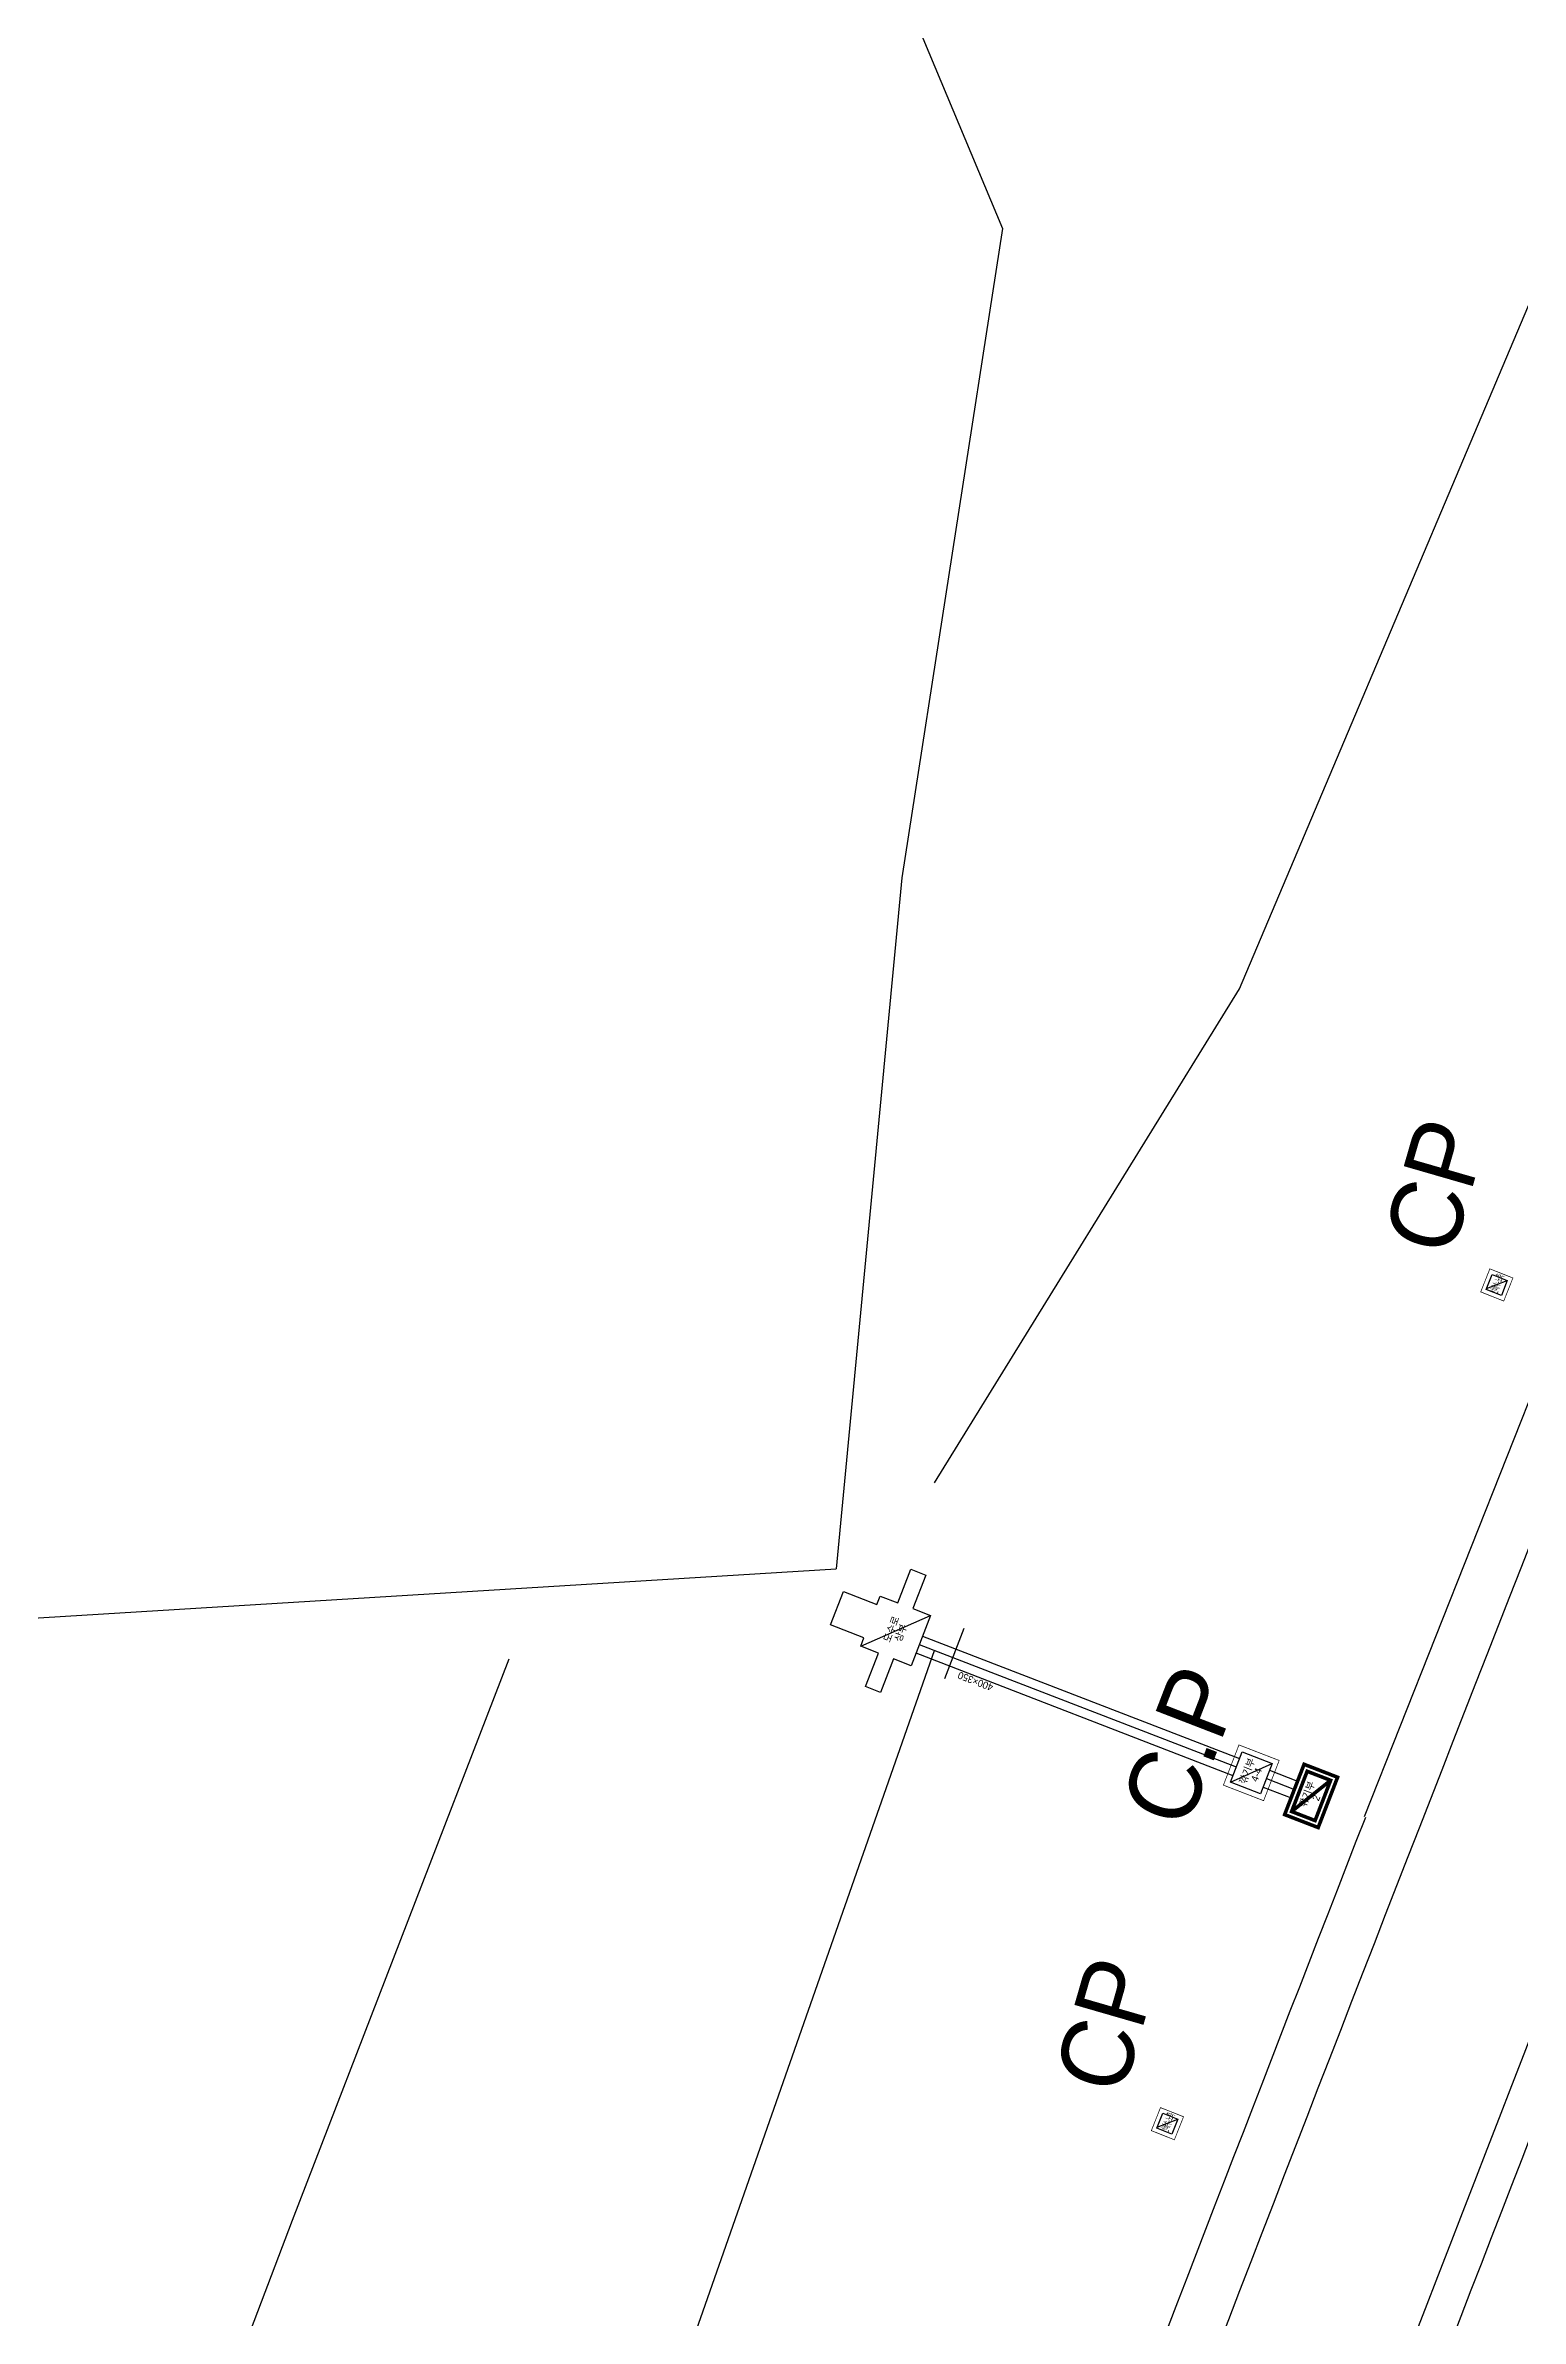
# Model space of a CAD drawing. Header units: millimetres. Extents: x 219390 to 221240, y 444648 to 450301.
# Drawn here: x 220016.8 to 220057.8, y 447843.4 to 447906.6 of the extents above; entities that cross this region are included whole.
import ezdxf
from ezdxf.enums import TextEntityAlignment as Align

# ---------------------------------------------------------------- set-up
doc = ezdxf.new("R2010")
doc.units = ezdxf.units.MM
for name, color, linetype in [('[도면]노면측구', 5, 'Continuous'), ('[도면]배수구조물도수로+방수거+집수거', 30, 'Continuous'), ('[도면]산마루측구', 5, 'H-DICHB01'), ('[도면]선배수집수정', 4, 'Continuous'), ('[도면]소단측구', 5, 'Continuous'), ('[도면]연속배수시설', 152, 'Continuous'), ('[도면]집수정(깎기+쌓기)', 30, 'Continuous')]:
    doc.layers.add(name, color=color, linetype=linetype)
doc.styles.add('GTXT', font='Dotum.TTF')
doc.styles.add('Han_Romanstyle', font='Dotum.TTF')
doc.styles.get("Standard").update_dxf_attribs({"font": 'arial.ttf'})
doc.styles.add('돋움', font='Dotum.TTF')
doc.linetypes.add('H-DICHB01', pattern='A,1e-05,[43,kscals.shx,S=0.1,R=0,X=0,Y=0],-0.666667,["B1",Standard,S=0.2,R=0,X=0,Y=-0.1],-0.383333', length=1.05001)
doc.linetypes.add('H-DICHB01R', pattern='A,1e-05,[43,kscals.shx,S=0.1,R=0,X=0,Y=0],-0.933333,["B1",Standard,S=0.2,R=180,X=0,Y=0.1],-0.116667', length=1.05001)
doc.linetypes.add('H-DICHD022', pattern='A,0.9,[32,kosdic.shx,S=0.1,R=0,X=0,Y=0],-0.333333,["D2-2",Standard,S=0.2,R=0,X=0,Y=-0.1],-0.816667', length=2.05)
doc.linetypes.add('H-DICHL02-2O', pattern='A,0.5,[32,kosdic.shx,S=0.1,R=0,X=0,Y=0],-0.35,["L2-2/O",Standard,S=0.2,R=0,X=0,Y=-0.1],-0.9541609822646658', length=1)
doc.linetypes.add('H-DICHL022', pattern='A,0.9,[32,kosdic.shx,S=0.1,R=0,X=0,Y=0],-0.333333,["L2-2",Standard,S=0.2,R=0,X=0,Y=-0.1],-0.816667', length=2.05)
doc.linetypes.add('H-DICHL05', pattern='A,0.9,[32,kscals.shx,S=0.1,R=0,X=0,Y=0],-0.333333,["L5",Standard,S=0.2,R=0,X=0,Y=-0.1],-0.416667', length=1.65)
doc.linetypes.add('H-DICHL05-1', pattern='A,0.5,[32,kscals.shx,S=0.1,R=0,X=0,Y=0],-0.35,["L5-1",Standard,S=0.2,R=0,X=0,Y=-0.1],-0.7316910785619175', length=1)
doc.linetypes.add('H-DICHS01', pattern='A,0.9,[32,kosdic.shx,S=0.1,R=0,X=0,Y=0],-0.35,["S1",Standard,S=0.2,R=0,X=0,Y=-0.1],-0.4417462482946794', length=1)

# ---------------------------------------------------------------- blocks, each defined once
blk = doc.blocks.new('A$C4A554AB3')
at = {"layer": '[도면]선배수집수정', "color": 0, "const_width": 0.02}
blk.add_lwpolyline([(0.00562103044510065, 0.006293829333278211), (0.00562103050694629, 0.696293829332878), (0.6956210306136391, 0.6962938294079113), (0.6956210304451552, 0.006293829333278211)], close=True, dxfattribs=at)
at = {"layer": '[도면]선배수집수정', "color": 0}
blk.add_lwpolyline([(0.1256210304636362, 0.1262938293331691), (0.1256210304881925, 0.5762938293402631), (0.5756210305632713, 0.5762938294002897), (0.5756210304957413, 0.1262938293331691)], close=True, dxfattribs=at)

msp = doc.modelspace()

# ---------------------------------------------------------------- linework, layer by layer
at = {"layer": '[도면]노면측구', "color": 6, "linetype": 'H-DICHL02-2O', "ltscale": 10, "flags": 128}
msp.add_lwpolyline([(220053.4926105856, 447857.3269449159), (220063.4111808062, 447882.3774978799), (220063.782504459, 447883.3079366425), (220064.1542478717, 447884.238659333), (220064.5262516626, 447885.1692690031), (220064.8985150666, 447886.0997664516), (220065.2710371201, 447887.0301519796), (220065.6438168585, 447887.9604258865), (220066.0168533191, 447888.8905884755), (220066.3901455383, 447889.8206400481), (220066.7636925536, 447890.750580908), (220067.1374934019, 447891.6804113584), (220067.5115471216, 447892.6101317051), (220067.8858527504, 447893.5397422531), (220068.2604093268, 447894.4692433088), (220068.6352158897, 447895.3986351797), (220069.0102714777, 447896.3279181726), (220069.3855751306, 447897.257092597), (220069.3859684056, 447897.2580655108)], dxfattribs=at)
at = {"layer": '[도면]노면측구', "color": 4, "linetype": 'H-DICHD022', "ltscale": 10, "flags": 128}
msp.add_lwpolyline([(220032.2914743041, 447779.7210424547, -0.007149669665671688), (220067.8658968327, 447873.2851266394, -0.007149669665671688)], format="xyb", dxfattribs=at)
at = {"layer": '[도면]노면측구', "color": 4, "linetype": 'H-DICHL022', "ltscale": 10, "flags": 128}
msp.add_lwpolyline([(220021.4517743797, 447771.8150656596, -0.0006498009879579696), (220024.5538049114, 447780.3886247766), (220027.7424025785, 447792.0340139105, -0.0008426702865012609), (220031.8375587742, 447803.1294415401), (220036.9791891575, 447814.0539955434, -0.003301009457993708), (220053.5245046561, 447857.3146214063, -0.003301009457993708)], format="xyb", dxfattribs=at)
at = {"layer": '[도면]배수구조물도수로+방수거+집수거', "color": 4}
msp.add_lwpolyline([(220039.5600824406, 447862.2992279582), (220038.6272921771, 447862.6596476092), (220038.9877118281, 447863.5924378723), (220039.9205020916, 447863.2320182214), (220040.0106070044, 447863.4652157871), (220040.5003218924, 447863.2759954705), (220040.8607415434, 447864.2087857337), (220041.2804971617, 447864.0465968908), (220040.9200775108, 447863.1138066275), (220041.409792399, 447862.9245863108), (220040.8691629223, 447861.5254009159), (220040.3794480345, 447861.7146212325), (220040.0190283834, 447860.7818309693), (220039.5992727649, 447860.9440198123), (220039.9596924159, 447861.8768100755), (220039.4699775277, 447862.0660303923)], close=True, dxfattribs=at)
for points in [[(220039.4699775277, 447862.0660303923), (220041.409792399, 447862.9245863108)], [(220041.0974742551, 447862.1162859788), (220049.919196525, 447858.7076718591)], [(220041.1875791679, 447862.3494835446), (220050.0093014379, 447858.940869425)], [(220042.3425826622, 447862.5641666598), (220041.8019531858, 447861.1649812649)], [(220041.0073693423, 447861.8830884129), (220049.8290916123, 447858.4744742933)]]:
    msp.add_lwpolyline(points, dxfattribs=at)
at = {"layer": '[도면]산마루측구', "color": 4, "linetype": 'H-DICHB01R', "ltscale": 10, "flags": 128}
msp.add_lwpolyline([(220040.4845114596, 447908.530039248), (220043.4179231027, 447901.5240570496), (220040.6132072169, 447883.4546019719), (220038.7857620592, 447864.2168866905)], dxfattribs=at)
at = {"layer": '[도면]산마루측구', "color": 4, "ltscale": 10, "flags": 128}
msp.add_lwpolyline([(220002.6806064203, 447862.0048906444), (220038.7857620592, 447864.2168866905)], dxfattribs=at)
at = {"layer": '[도면]선배수집수정', "color": 4, "elevation": 179}
msp.add_lwpolyline([(220056.8811682526, 447872.0269670531), (220057.4636124243, 447872.247530379)], dxfattribs=at)
at = {"layer": '[도면]선배수집수정', "color": 4}
msp.add_lwpolyline([(220047.7150839804, 447848.6867539471), (220048.2975281521, 447848.9073172729)], dxfattribs=at)
at = {"layer": '[도면]소단측구', "color": 4, "linetype": 'H-DICHL05', "ltscale": 10, "flags": 128}
for points in [[(220041.525119529, 447866.6181546055), (220050.0141730655, 447880.3589748603), (220058.9548543363, 447901.5050221604)], [(220003.5261404082, 447793.7631555455), (220009.8627927167, 447812.359357207), (220016.490559485, 447827.2281887426), (220023.656365758, 447846.0937292821), (220029.6846982234, 447861.7180469873)]]:
    msp.add_lwpolyline(points, dxfattribs=at)
at = {"layer": '[도면]소단측구', "color": 4, "linetype": 'H-DICHL05-1', "ltscale": 10, "flags": 128}
msp.add_lwpolyline([(220013.2330537862, 447785.2004784861), (220015.9650099256, 447795.1781224732), (220030.9261302649, 447832.5387281271), (220034.5106720345, 447841.935350726), (220041.5224646358, 447861.9507251557)], dxfattribs=at)
at = {"layer": '[도면]연속배수시설', "color": 4, "linetype": 'H-DICHS01', "ltscale": 10, "flags": 128}
for points in [[(220022.8629504583, 447771.3065559987, -0.0006541452241736684), (220025.9844591611, 447779.9337156437), (220029.1723762736, 447791.5766192577, -0.000833616989144514), (220033.2218040274, 447802.5481501191), (220038.3623370129, 447813.470372453, -0.003939880997165097), (220058.1663000136, 447865.0563464277), (220064.8050895698, 447881.8234017686), (220065.1756588841, 447882.7519503586), (220065.5472443456, 447883.6822774285), (220065.9190905687, 447884.612492763), (220066.2911968505, 447885.5425973133), (220066.6635622285, 447886.4725913799), (220067.0361857395, 447887.4024752621), (220067.4090664217, 447888.3322492622), (220067.7822033128, 447889.2619136815), (220068.1555954513, 447890.1914688232), (220068.5292418756, 447891.1209149901), (220068.903141625, 447892.0502524876), (220069.2772937384, 447892.9794816202), (220069.6516972556, 447893.9086026939), (220070.0263512166, 447894.8376160156), (220070.401254661, 447895.7665218921), (220070.7764066298, 447896.695320632), (220070.7766486806, 447896.6959192907)], [(220031.1744617514, 447779.5757215568, -0.008685018539003126), (220074.7316250312, 447893.1350346528, -0.006454786911052478)]]:
    msp.add_lwpolyline(points, format="xyb", dxfattribs=at)
at = {"layer": '[도면]집수정(깎기+쌓기)', "color": 4}
for points, const_width in [([(220050.6822804922, 447857.7693137418), (220049.5629321765, 447858.2018173231), (220049.9954357579, 447859.321165639), (220051.1147840738, 447858.8886620576)], 0.02), ([(220052.1999691382, 447857.0220880904), (220051.267178875, 447857.3825077414), (220051.8078083517, 447858.7816931362), (220052.7405986149, 447858.421273485)], 0.1), ([(220052.1141135465, 447857.2160695774), (220051.4611603622, 447857.4683633331), (220051.8936639435, 447858.587711649), (220052.5466171278, 447858.3354178934)], 0.1)]:
    msp.add_lwpolyline(points, close=True, dxfattribs=dict(at, const_width=const_width))
msp.add_lwpolyline([(220050.5964249006, 447857.9632952289), (220049.7569136636, 447858.2876729149), (220050.0812913497, 447859.1271841518), (220050.9208025865, 447858.8028064659)], close=True, dxfattribs=at)
for points in [[(220049.7569136637, 447858.2876729148), (220050.9208025866, 447858.8028064659)], [(220050.7587077619, 447858.3832941732), (220051.5375876317, 447858.0823437645)], [(220050.8488126747, 447858.616491739), (220051.6276925445, 447858.3155413304)], [(220050.6686028492, 447858.1500966074), (220051.4474827189, 447857.8491461988)]]:
    msp.add_lwpolyline(points, dxfattribs=at)
at = {"layer": '[도면]집수정(깎기+쌓기)', "color": 4, "const_width": 0.1}
msp.add_lwpolyline([(220051.4611603622, 447857.4683633331), (220052.5466171278, 447858.3354178934)], dxfattribs=at)

# ---------------------------------------------------------------- block references
at = {"layer": '[도면]선배수집수정', "color": 4, "rotation": 68.36533326365223}
for p in [(220057.3687852889, 447871.6658968892, 179), (220048.2027010166, 447848.3256837831)]:
    msp.add_blockref('A$C4A554AB3', p, dxfattribs=at)

# ---------------------------------------------------------------- texts
at = {"layer": '[도면]배수구조물도수로+방수거+집수거', "color": 4, "style": '돋움'}
for s, rotation, p in [('도수로', 68.87402954200849, (220040.3216378064, 447862.5409977211)), ('상부', 68.87402954200849, (220040.5816733672, 447862.4405229094)), ('400×350', 158.874029538892, (220042.6628040302, 447861.0896607621))]:
    msp.add_text(s, height=0.2, rotation=rotation, dxfattribs=at).set_placement(p, align=Align.MIDDLE_CENTER)
at = {"layer": '[도면]선배수집수정', "color": 4, "ltscale": 20, "style": 'Han_Romanstyle'}
for p in [(220055.9194170791, 447872.8509319848, 179), (220046.7533328069, 447849.5107188787)]:
    msp.add_text('CP', height=2, rotation=73.87960087234352, dxfattribs=at).set_placement(p)
at = {"layer": '[도면]선배수집수정', "color": 4, "linetype": 'ByBlock', "style": '돋움', "width": 0.4}
for p in [(220057.1795414882, 447872.1554063637, 179), (220048.013457216, 447848.8151932576)]:
    msp.add_text('선배수-노측', height=0.2, rotation=68.36533326388044, dxfattribs=at).set_placement(p, align=Align.MIDDLE_CENTER)
at = {"layer": '[도면]집수정(깎기+쌓기)', "color": 4, "ltscale": 10, "style": 'GTXT'}
msp.add_text('C.P', height=2, rotation=68.8740295345184, dxfattribs=at).set_placement((220048.3799985723, 447859.3021209576, 102), align=Align.MIDDLE_CENTER)
at = {"layer": '[도면]집수정(깎기+쌓기)', "color": 4, "linetype": 'ByBlock', "style": '돋움'}
for s, rotation, p in [('깎기부', 68.87402954200849, (220050.2207375341, 447858.5908801563)), ('4-4', 68.87402954200849, (220050.4807730948, 447858.4904053446)), ('깎기부', 68.8740295345184, (220051.8857681539, 447857.9475310792)), ('2', 68.8740295345184, (220052.1458037146, 447857.8470562675))]:
    msp.add_text(s, height=0.2, rotation=rotation, dxfattribs=at).set_placement(p, align=Align.MIDDLE_CENTER)

doc.saveas('drawing.dxf')
